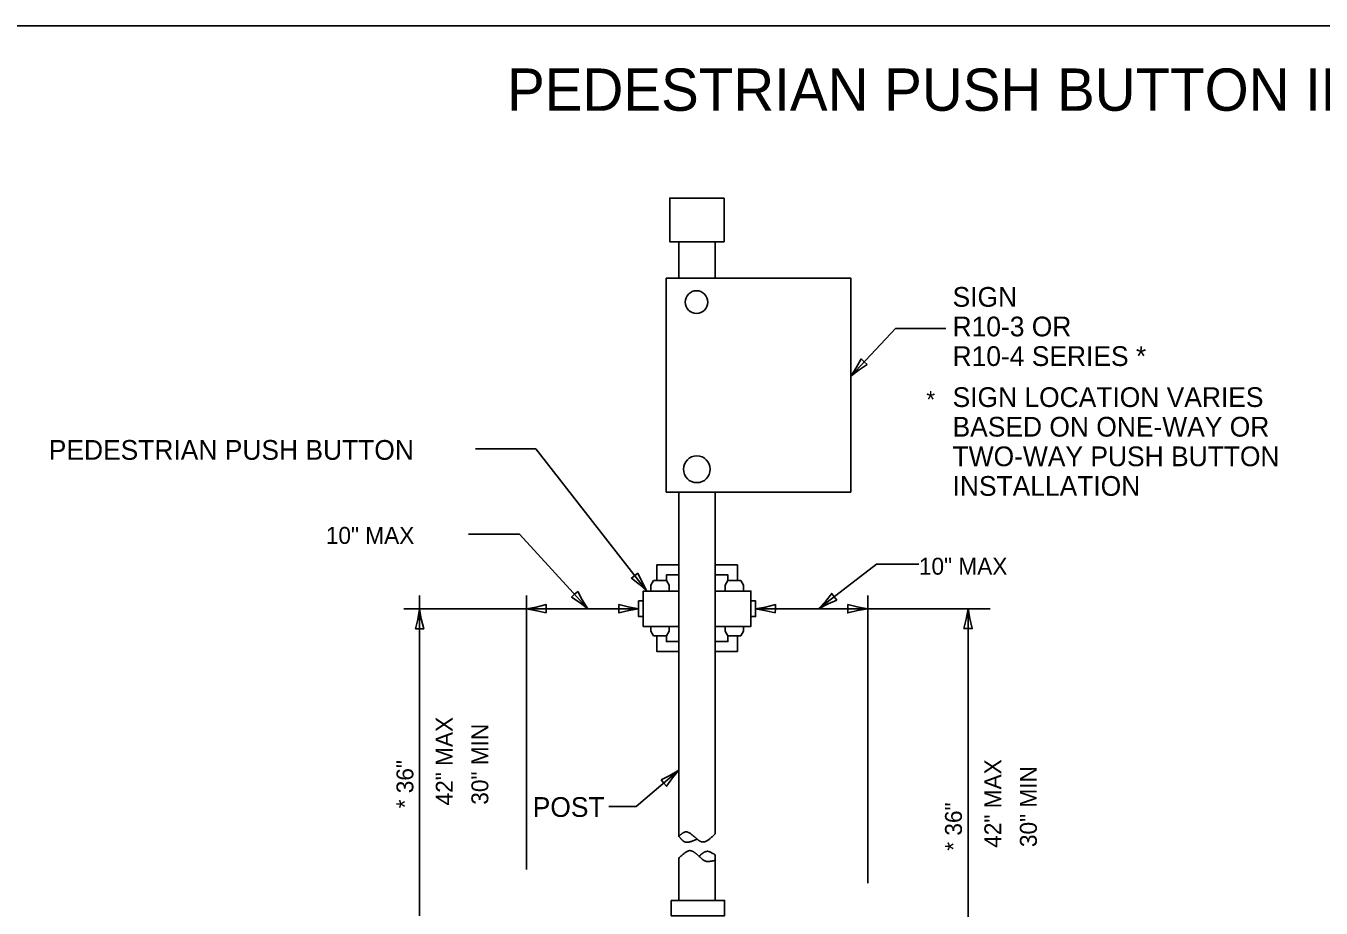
# Model space of a CAD drawing. Extents: x 100 to 1675, y 75 to 1075.
# Drawn here: x 528.2 to 987.6, y 762.2 to 1075 of the extents above; entities that cross this region are included whole.
import ezdxf

# ---------------------------------------------------------------- set-up
doc = ezdxf.new("R2010")
doc.units = 0
for name, color, linetype in [('SG_Pr_Above_Ground', 7, 'Continuous'), ('SH_General_Details', 7, 'Continuous'), ('SH_Major_Grid', 7, 'Continuous'), ('ST_Pr_Sign', 7, 'Continuous')]:
    doc.layers.add(name, color=color, linetype=linetype)

msp = doc.modelspace()

# ---------------------------------------------------------------- linework, layer by layer
at = {"layer": 'SG_Pr_Above_Ground'}
for p, q in [((759.85, 985.57), (759.85, 998.49)), ((772.73, 985.57), (772.73, 998.49)), ((759.85, 787.61), (759.85, 909.69)), ((772.73, 788.57), (772.73, 909.69)), ((772.73, 764.91), (772.73, 781.06)), ((759.85, 764.91), (759.85, 779.96))]:
    msp.add_line(p, q, dxfattribs=at)
for points in [[(775.83, 1013.97), (756.57, 1013.97), (756.57, 998.49), (775.83, 998.49)], [(759.85, 874.59), (747.18, 874.59), (747.18, 862.04), (759.85, 862.04)], [(772.73, 874.59), (785.4, 874.59), (785.4, 862.04), (772.73, 862.04)], [(745.54, 871.08), (747.18, 871.08), (747.18, 865.54), (745.54, 865.54)], [(785.4, 871.08), (787.04, 871.08), (787.04, 865.54), (785.4, 865.54)], [(757.12, 764.91), (776.06, 764.91), (776.06, 759.45), (757.12, 759.45)]]:
    msp.add_lwpolyline(points, close=True, dxfattribs=at)
for points in [[(751.98, 878.33), (751.98, 883.84), (759.85, 883.84)], [(780.6, 878.33), (780.6, 883.84), (772.73, 883.84)], [(751.98, 878.33), (750.84, 878.33), (749.86, 876.67), (749.86, 874.59)], [(751.98, 878.33), (755.39, 878.33), (756.36, 876.67), (756.36, 874.59)], [(755.39, 878.33), (755.39, 880.35), (759.85, 880.35)], [(777.19, 878.33), (777.19, 880.35), (772.73, 880.35)], [(780.6, 878.33), (777.19, 878.33), (776.22, 876.67), (776.22, 874.59)], [(780.6, 878.33), (781.74, 878.33), (782.72, 876.67), (782.72, 874.59)], [(751.98, 858.73), (750.84, 858.73), (749.86, 860.38), (749.86, 862.04)], [(751.98, 858.73), (755.39, 858.73), (756.36, 860.38), (756.36, 862.04)], [(780.6, 858.73), (777.19, 858.73), (776.22, 860.38), (776.22, 862.04)], [(780.6, 858.73), (781.74, 858.73), (782.72, 860.38), (782.72, 862.04)], [(751.98, 858.73), (751.98, 853.21), (759.85, 853.21)], [(755.39, 858.73), (755.39, 856.71), (759.85, 856.71)], [(780.6, 858.73), (780.6, 853.21), (772.73, 853.21)], [(777.19, 858.73), (777.19, 856.71), (772.73, 856.71)]]:
    msp.add_lwpolyline(points, dxfattribs=at)
for points in [[(772.73, 788.57), (770.51, 786.21), (767.94, 785.35), (765.9, 786.96), (763.11, 789.32), (761.29, 789.11), (759.85, 787.61)], [(759.85, 787.61), (761.24, 785.72), (763.21, 785.35), (766.39, 786.6)], [(759.85, 779.96), (762.59, 782.53), (764.49, 782.59), (766.58, 781), (769.03, 778.61), (771.48, 778.79), (772.73, 779.1)], [(772.73, 781.06), (770.62, 782.35), (769.27, 782.29), (767.8, 781.37), (766.99, 780.55)]]:
    msp.add_open_spline(points, degree=2, dxfattribs=at)
at = {"layer": 'SH_General_Details'}
for p, q in [((829.94, 884.11), (809.38, 868.31)), ((844.95, 884.11), (829.94, 884.11)), ((667.86, 872.97), (667.86, 759.45)), ((705.76, 872.97), (705.76, 775.87)), ((826.82, 770.98), (826.82, 872.97)), ((662.3, 868.31), (745.54, 868.31)), ((870.28, 868.31), (787.04, 868.31)), ((862.4, 868.31), (862.4, 734.98))]:
    msp.add_line(p, q, dxfattribs=at)
for points in [[(854.52, 967.74), (836.7, 967.74), (820.75, 950.84)], [(687.68, 925.07), (709.03, 925.07), (748.47, 874.59)], [(685.21, 894.83), (703.27, 894.83), (727.57, 868.31)], [(734.96, 798.22), (744.67, 798.22), (759.85, 811.04)]]:
    msp.add_lwpolyline(points, dxfattribs=at)
for points in [[(826.61, 954.93), (825.55, 955.94), (824.48, 956.94), (822.71, 953.81), (820.75, 950.84), (823.8, 953.1)], [(745.32, 881), (744.16, 880.1), (743.01, 879.2), (745.84, 876.97), (748.47, 874.59), (746.71, 877.95)], [(723.93, 874.46), (722.84, 873.47), (721.76, 872.48), (724.76, 870.48), (727.57, 868.31), (725.55, 871.52)], [(815.82, 871.41), (814.93, 872.58), (814.04, 873.74), (811.79, 870.92), (809.38, 868.31), (812.75, 870.05)], [(666.39, 861.22), (667.86, 861.22), (669.32, 861.22), (668.46, 864.72), (667.86, 868.22), (667.18, 864.49)], [(712.75, 866.85), (712.76, 868.31), (712.76, 869.78), (709.26, 868.92), (705.76, 868.31), (709.49, 867.63)], [(738.55, 869.78), (738.54, 868.31), (738.54, 866.85), (742.04, 867.71), (745.54, 868.31), (741.81, 868.99)], [(794.03, 866.85), (794.04, 868.31), (794.04, 869.78), (790.54, 868.92), (787.04, 868.31), (790.77, 867.63)], [(819.73, 869.78), (819.73, 868.31), (819.73, 866.85), (823.23, 867.71), (826.73, 868.31), (823, 868.99)], [(860.94, 861.32), (862.4, 861.31), (863.87, 861.31), (863.01, 864.81), (862.4, 868.31), (861.72, 864.58)], [(753.56, 807.64), (754.5, 806.52), (755.45, 805.4), (757.57, 808.32), (759.85, 811.04), (756.56, 809.15)]]:
    msp.add_lwpolyline(points, close=True, dxfattribs=at)
at = {"layer": 'SH_Major_Grid'}
msp.add_lwpolyline([(100, 1075), (1675, 1075), (1675, 75), (100, 75)], close=True, dxfattribs=at)
at = {"layer": 'ST_Pr_Sign'}
msp.add_lwpolyline([(755.36, 985.57), (820.75, 985.57), (820.75, 909.69), (755.36, 909.69)], close=True, dxfattribs=at)
for centre, radius in [((766.08, 977.07), 4.02), ((766.19, 917.8), 4.76)]:
    msp.add_circle(centre, radius, dxfattribs=at)

# ---------------------------------------------------------------- texts
at = {"layer": 'SH_General_Details'}
for s, height, p in [('PEDESTRIAN PUSH BUTTON INSTALLATION', 15, (698.88, 1044.91)), ('SIGN', 7, (856.89, 975.41)), ('R10-3 OR ', 7, (856.89, 964.91)), ('R10-4 SERIES *', 7, (856.89, 954.41)), ('SIGN LOCATION VARIES', 7, (856.89, 939.87)), ('*', 6, (847.58, 939.55)), ('BASED ON ONE-WAY OR ', 7, (856.89, 929.37)), ('PEDESTRIAN PUSH BUTTON', 7, (536.34, 921.15)), ('TWO-WAY PUSH BUTTON', 7, (856.89, 918.87)), ('INSTALLATION', 7, (856.89, 908.37)), ('10" MAX', 6, (634.6, 891.33)), ('10" MAX', 6, (844.95, 880.41)), ('POST', 7, (707.99, 794.52))]:
    msp.add_text(s, height=height, dxfattribs=at).set_placement(p)
for s, p in [('42" MAX ', (679.62, 798.59)), ('30" MIN', (692.23, 798.84)), ('* 36"', (665.66, 797.55)), ('42" MAX ', (874.17, 783.56)), ('30" MIN', (886.77, 783.82)), ('* 36"', (860.21, 782.52))]:
    msp.add_text(s, height=6, rotation=90, dxfattribs=at).set_placement(p)

doc.saveas('drawing.dxf')
